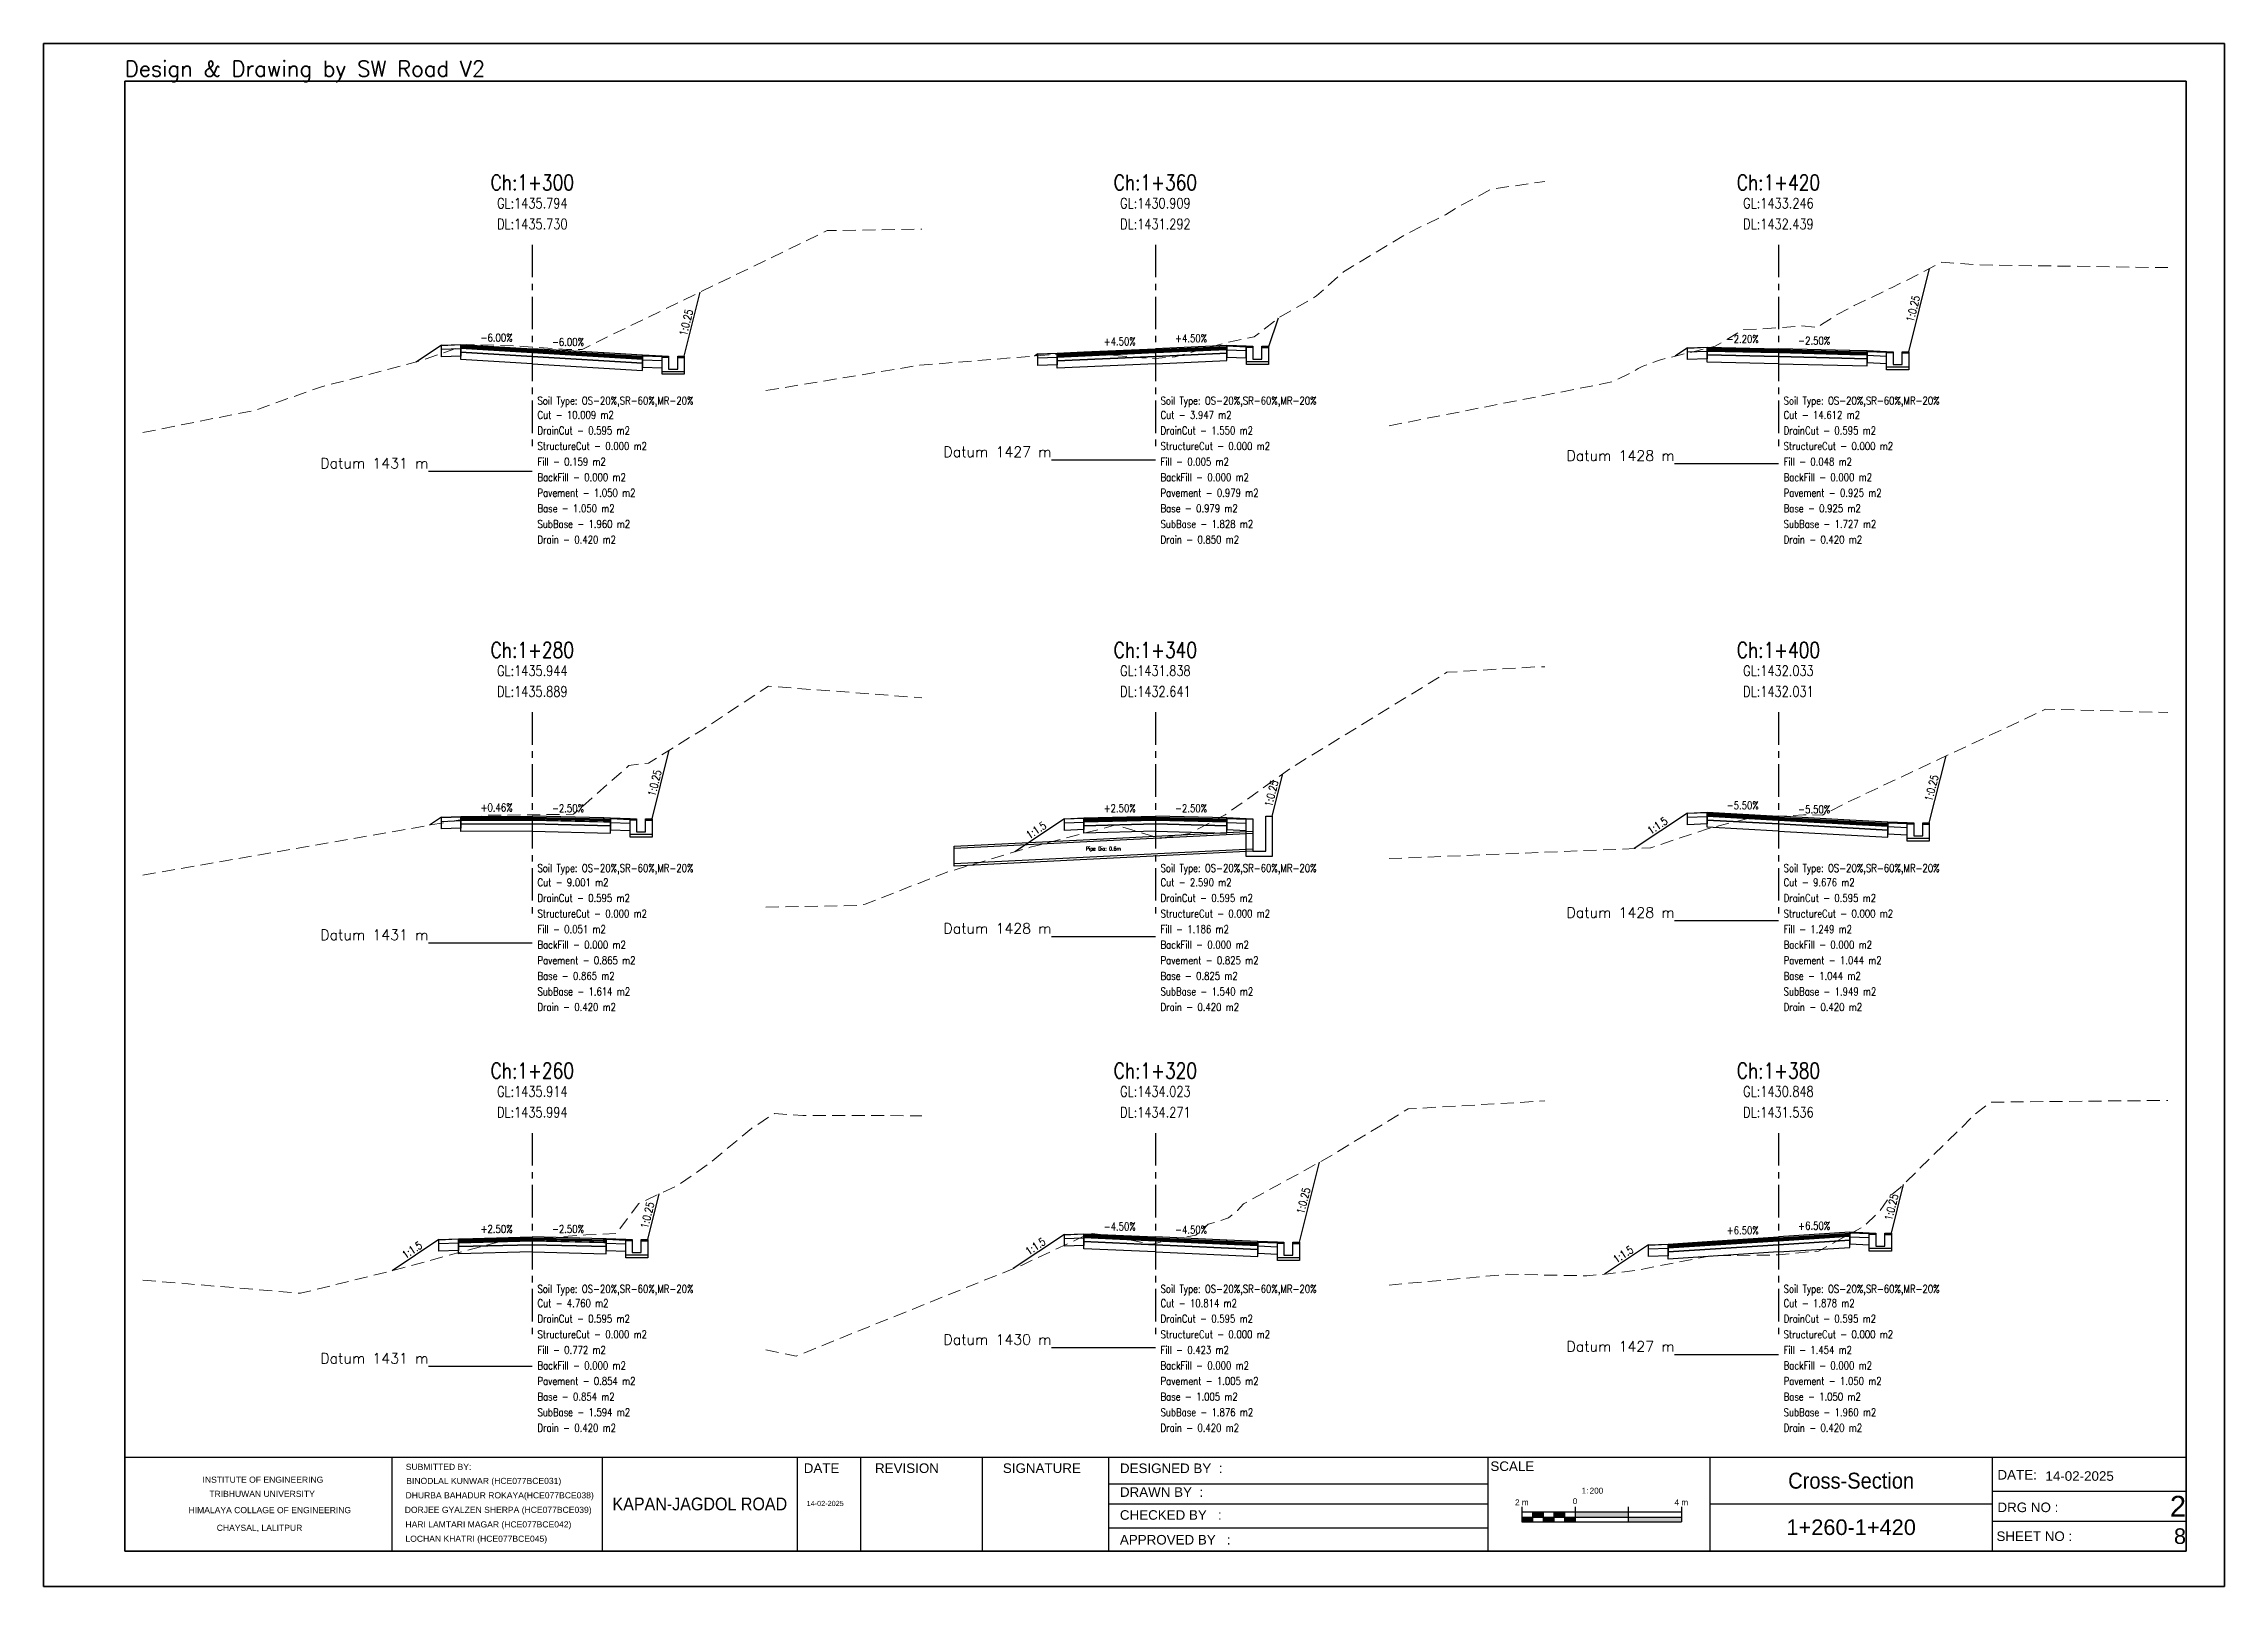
# Model space of a CAD drawing. Extents: x -19 to 1577, y -12 to 48.
# Drawn here: x 737.2 to 821.2, y -11.7 to 47.7 of the extents above; entities that cross this region are included whole.
import ezdxf
from ezdxf.enums import TextEntityAlignment as Align

# ---------------------------------------------------------------- set-up
doc = ezdxf.new("R2010")
doc.units = 0
doc.header["$MEASUREMENT"] = 0
doc.linetypes.add('Center', pattern=[2, 1.25, -0.25, 0.25, -0.25])
doc.linetypes.add('Dashed', pattern=[0.75, 0.5, -0.25])
for name, color, linetype in [('BackFill-Area', 7, 'Continuous'), ('Base', 6, 'Continuous'), ('Base-Area', 7, 'Continuous'), ('Cut-Area', 7, 'Continuous'), ('CutFillLine', 4, 'Continuous'), ('Drain', 3, 'Continuous'), ('Drain-Area', 7, 'Continuous'), ('DrainCut-Area', 7, 'Continuous'), ('ExtraWideningLayers', 7, 'Continuous'), ('Fill-Area', 7, 'Continuous'), ('Frame', 7, 'Continuous'), ('L_CF_Slope', 7, 'Continuous'), ('L_Slope', 7, 'Continuous'), ('Pavement-Area', 7, 'Continuous'), ('PavementLayers', 1, 'Continuous'), ('PipeCulvert', 6, 'Continuous'), ('R_CF_Slope', 7, 'Continuous'), ('R_Slope', 7, 'Continuous'), ('Shoulder', 2, 'Continuous'), ('Soil Type', 7, 'Continuous'), ('StructureCut-Area', 7, 'Continuous'), ('SubBase', 7, 'Continuous'), ('SubBase-Area', 7, 'Continuous')]:
    doc.layers.add(name, color=color, linetype=linetype)
for name, color, linetype, lineweight in [('CenterLine', 5, 'Center', 25), ('ChainageTxt', 7, 'Continuous', 25), ('DatumLabel', 1, 'Continuous', 25), ('DLTxt', 1, 'Continuous', 25), ('GL', 104, 'Dashed', 18), ('GLTxt', 3, 'Continuous', 25)]:
    doc.layers.add(name, color=color, linetype=linetype, lineweight=lineweight)
doc.styles.add('ARIAL', font='arial.ttf')
doc.styles.get("Standard").update_dxf_attribs({"font": 'simplex.shx'})

# ---------------------------------------------------------------- blocks, each defined once
blk = doc.blocks.new('SheetA3-1')
at = {"layer": 'Frame', "color": 6, "linetype": 'Continuous', "lineweight": 35}
for p, q in [((397, 0), (0, 0)), ((0, 0), (0, -283)), ((397, -283), (397, 0)), ((0, -283), (397, -283))]:
    blk.add_line(p, q, dxfattribs=at)
at = {"layer": 'Frame', "linetype": 'Continuous', "lineweight": 30}
for p, q in [((397, -264.94), (0, -264.94)), ((51.51, -282.86), (51.51, -264.94)), ((91.94, -264.94), (91.94, -282.86)), ((129.6, -282.86), (129.6, -264.94)), ((141.75, -282.86), (141.75, -264.94)), ((165.2, -282.86), (165.2, -264.94)), ((189.51, -282.86), (189.51, -264.94)), ((262.53, -264.94), (262.53, -282.86)), ((305.32, -282.86), (305.32, -264.94)), ((359.69, -264.94), (359.69, -282.86)), ((189.51, -270.06), (262.53, -270.06)), ((359.69, -271.47), (397, -271.47)), ((189.51, -273.9), (262.53, -273.9)), ((305.32, -273.9), (359.69, -273.9)), ((189.51, -278.48), (262.53, -278.48)), ((359.69, -277.21), (397, -277.21))]:
    blk.add_line(p, q, dxfattribs=at)
at = {"layer": 'Frame', "color": 7, "linetype": 'Continuous'}
for p, q in [((269.08, -274.49), (269.08, -277.35)), ((299.8, -275.51), (269.08, -275.51)), ((269.08, -276.43), (299.8, -276.43)), ((271.13, -275.51), (271.13, -277.35)), ((273.18, -275.51), (273.18, -277.35)), ((275.23, -275.51), (275.23, -277.35)), ((277.28, -275.51), (277.28, -277.35)), ((279.32, -274.49), (279.32, -277.35)), ((289.56, -274.49), (289.56, -277.35)), ((299.8, -274.49), (299.8, -277.35)), ((269.08, -277.35), (299.8, -277.35))]:
    blk.add_line(p, q, dxfattribs=at)
at = {"layer": 'Frame', "color": 6, "linetype": 'Continuous', "lineweight": 35}
blk.add_lwpolyline([(-15.62, -289.77), (404.38, -289.77), (404.38, 7.23), (-15.62, 7.23)], close=True, dxfattribs=at)
at = {"layer": 'Frame', "color": 7, "linetype": 'Continuous'}
for points in [[(269.08, -276.43), (269.08, -277.35), (271.13, -276.43), (271.13, -277.35)], [(271.13, -275.51), (271.13, -276.43), (273.18, -275.51), (273.18, -276.43)], [(273.18, -276.43), (273.18, -277.35), (275.23, -276.43), (275.23, -277.35)], [(275.23, -276.43), (275.23, -275.51), (277.28, -276.43), (277.28, -275.51)], [(277.28, -276.43), (277.28, -277.35), (279.32, -276.43), (279.32, -277.35)], [(279.32, -276.43), (279.32, -275.51), (289.56, -276.43), (289.56, -275.51)], [(289.56, -276.43), (289.56, -277.35), (299.8, -276.43), (299.8, -277.35)]]:
    blk.add_solid(points, dxfattribs=at)
at = {"color": 1, "style": 'ARIAL'}
for tag, height, p in [('DWGNUM', 4, (397, -274.34)), ('SHEETNUM', 3, (397, -280.11))]:
    blk.add_attdef(tag, text='', height=height, dxfattribs=at).set_placement(p, align=Align.MIDDLE_RIGHT)
at = {"style": 'ARIAL'}
blk.add_attdef('CHRANGE', text='', height=3, dxfattribs=at).set_placement((332.51, -278.38), align=Align.MIDDLE_CENTER)
at = {"layer": 'Frame', "linetype": 'Continuous', "style": 'ARIAL'}
for s, height, p in [('INSTITUTE OF ENGINEERING', 1.1795, (26.62, -269.82)), ('SCALE ', 1.843, (267.6, -267.56))]:
    blk.add_text(s, height=height, dxfattribs=at).set_placement(p, align=Align.CENTER)
for s, height, p in [('SUBMITTED BY:', 1.1795, (54.13, -267.35)), ('DATE', 1.843, (130.78, -267.94)), ('REVISION', 1.843, (144.51, -267.94)), ('SIGNATURE', 1.843, (169.13, -267.94)), ('DESIGNED BY  :', 1.8429, (191.67, -267.96)), ('DHURBA BAHADUR ROKAYA(HCE077BCE038)', 1.1795, (54.09, -272.83)), ('BINODLAL KUNWAR (HCE077BCE031)', 1.1795, (54.23, -270.06)), ('DRAWN BY  :', 1.8429, (191.67, -272.54)), ('DORJEE GYALZEN SHERPA (HCE077BCE039)', 1.1795, (53.94, -275.63)), ('HARI LAMTARI MAGAR (HCE077BCE042)', 1.1795, (54.07, -278.43)), ('14-02-2025', 1, (131.34, -274.31)), ('CHECKED BY   :', 1.8429, (191.67, -276.95)), ('LOCHAN KHATRI (HCE077BCE045)', 1.1795, (54.07, -281.19)), ('APPROVED BY   :', 1.8429, (191.67, -281.72))]:
    blk.add_text(s, height=height, dxfattribs=at).set_placement(p)
at = {"layer": 'Frame', "color": 7, "linetype": 'Continuous', "style": 'ARIAL'}
for s, height, p in [('DATE:', 1.843, (360.68, -269.21)), ('14-02-2025', 1.843, (369.92, -269.45)), ('DRG NO : ', 1.843, (360.68, -275.48)), ('SHEET NO : ', 1.8429, (360.49, -281.04))]:
    blk.add_text(s, height=height, dxfattribs=at).set_placement(p)
at = {"layer": 'Frame', "linetype": 'Continuous', "style": 'ARIAL'}
for s, p in [('TRIBHUWAN UNIVERSITY', (26.46, -271.96)), ('HIMALAYA COLLAGE OF ENGINEERING', (27.95, -275.09)), ('CHAYSAL, LALITPUR', (25.97, -278.6))]:
    blk.add_text(s, height=1.1795, dxfattribs=at).set_placement(p, align=Align.MIDDLE)
at = {"layer": 'Frame', "color": 7, "linetype": 'Continuous', "style": 'ARIAL'}
for s, height, p in [('0', 1.13, (279.32, -273.93)), ('1: ', 1.126, (281.48, -271.89))]:
    blk.add_text(s, height=height, dxfattribs=at).set_placement(p, align=Align.CENTER)
at = {"layer": 'Frame', "linetype": 'Continuous', "lineweight": 30, "style": 'ARIAL', "width": 0.9}
for tag, height, p in [('DWGNAME', 3.07, (332.51, -269.42)), ('KAPAN-JAGDOLROAD', 2.46, (110.77, -273.9))]:
    blk.add_attdef(tag, text='', height=height, dxfattribs=at).set_placement(p, align=Align.MIDDLE_CENTER)
at = {"layer": 'Frame', "color": 7, "linetype": 'Continuous', "style": 'ARIAL'}
blk.add_attdef('HSCALE', (282.14, -271.91), '', height=1.13, dxfattribs=at)
for tag, p in [('V1', (269.08, -274.49)), ('V2', (299.8, -274.49))]:
    blk.add_attdef(tag, text='', height=1.13, dxfattribs=at).set_placement(p, align=Align.BOTTOM_CENTER)

msp = doc.modelspace()

# ---------------------------------------------------------------- linework, layer by layer
at = {"layer": 'Base'}
for points in [[(756, 35.85), (756, 35.7), (753.25, 35.865), (753.25, 35.865), (753.25, 36.015), (756, 35.85)], [(756, 35.85), (756, 35.7), (760.25, 35.445), (760.25, 35.445), (760.25, 35.595), (756, 35.85)], [(780, 35.85), (780, 35.7), (776.223, 35.53), (776.223, 35.53), (776.223, 35.68), (780, 35.85)], [(780, 35.85), (780, 35.7), (782.75, 35.824), (782.75, 35.824), (782.75, 35.974), (780, 35.85)], [(804, 35.85), (804, 35.7), (801.25, 35.76), (801.25, 35.76), (801.25, 35.91), (804, 35.85)], [(804, 35.85), (804, 35.7), (807.418, 35.615), (807.418, 35.615), (807.418, 35.765), (804, 35.85)], [(756, 17.85), (756, 17.7), (753.25, 17.687), (753.25, 17.687), (753.25, 17.837), (756, 17.85)], [(756, 17.85), (756, 17.7), (759.015, 17.625), (759.015, 17.625), (759.015, 17.775), (756, 17.85)], [(780, 17.85), (780, 17.7), (777.25, 17.631), (777.25, 17.631), (777.25, 17.781), (780, 17.85)], [(780, 17.85), (780, 17.7), (782.75, 17.631), (782.75, 17.631), (782.75, 17.781), (780, 17.85)], [(804, 17.85), (804, 17.7), (801.25, 17.851), (801.25, 17.851), (801.25, 18.001), (804, 17.85)], [(804, 17.85), (804, 17.7), (808.209, 17.468), (808.209, 17.468), (808.209, 17.618), (804, 17.85)], [(780, 1.65), (780, 1.5), (777.25, 1.624), (777.25, 1.624), (777.25, 1.774), (780, 1.65)], [(804, 1.65), (804, 1.5), (806.75, 1.679), (806.75, 1.679), (806.75, 1.829), (804, 1.65)], [(756, 1.65), (756, 1.5), (753.153, 1.429), (753.153, 1.429), (753.153, 1.579), (756, 1.65)], [(756, 1.65), (756, 1.5), (758.847, 1.429), (758.847, 1.429), (758.847, 1.579), (756, 1.65)], [(780, 1.65), (780, 1.5), (783.95, 1.322), (783.95, 1.322), (783.95, 1.472), (780, 1.65)], [(804, 1.65), (804, 1.5), (799.75, 1.224), (799.75, 1.224), (799.75, 1.374), (804, 1.65)]]:
    msp.add_lwpolyline(points, dxfattribs=at)
at = {"layer": 'CenterLine'}
for p, q in [((756, 40), (756, 32)), ((780, 40), (780, 32)), ((804, 40), (804, 32)), ((756, 22), (756, 14)), ((780, 22), (780, 14)), ((804, 22), (804, 14)), ((756, 5.8), (756, -2.2)), ((780, 5.8), (780, -2.2)), ((804, 5.8), (804, -2.2))]:
    msp.add_line(p, q, dxfattribs=at)
at = {"layer": 'CutFillLine'}
for points in [[(809.018, 35.885), (809.818, 39.084)], [(761.85, 35.715), (762.466, 38.18)], [(784.354, 36.047), (784.747, 37.184)], [(752.5, 36.135), (751.525, 35.485)], [(775.473, 35.8), (775.348, 35.717)], [(800.5, 36.03), (800.021, 35.711)], [(760.615, 17.895), (761.277, 20.542)], [(809.809, 17.738), (810.454, 20.318)], [(784.5, 18.001), (784.907, 19.628)], [(752.5, 17.957), (752.046, 17.655)], [(776.5, 17.901), (774.582, 16.623)], [(800.5, 18.121), (798.446, 16.752)], [(785.55, 1.592), (786.322, 4.681)], [(760.447, 1.699), (760.886, 3.453)], [(808.35, 1.949), (808.819, 3.823)], [(752.403, 1.699), (750.602, 0.498)], [(776.5, 1.894), (774.528, 0.579)], [(799, 1.494), (797.305, 0.364)]]:
    msp.add_lwpolyline(points, dxfattribs=at)
at = {"layer": 'DatumLabel'}
for p, q in [((756, 31.27), (752, 31.27)), ((780, 31.708), (776, 31.708)), ((804, 31.561), (800, 31.561)), ((804, 13.969), (800, 13.969)), ((756, 13.111), (752, 13.111)), ((780, 13.359), (776, 13.359)), ((780, -2.471), (776, -2.471)), ((756, -3.194), (752, -3.194)), ((804, -2.736), (800, -2.736))]:
    msp.add_line(p, q, dxfattribs=at)
at = {"layer": 'Drain'}
for points in [[(761, 35.715), (761.25, 35.715), (761.25, 35.665), (761.25, 35.215), (761.6, 35.215), (761.6, 35.665), (761.6, 35.715), (761.85, 35.715), (761.85, 35.665), (761.85, 35.215), (761.85, 35.115), (761.85, 35.015), (761, 35.015), (761, 35.115), (761, 35.215), (761, 35.665), (761, 35.715)], [(761.25, 35.665), (761, 35.665)], [(761.6, 35.665), (761.85, 35.665)], [(783.504, 36.097), (783.754, 36.097), (783.754, 36.047), (783.754, 35.597), (784.104, 35.597), (784.104, 36.047), (784.104, 36.097), (784.354, 36.097), (784.354, 36.047), (784.354, 35.597), (784.354, 35.497), (784.354, 35.397), (783.504, 35.397), (783.504, 35.497), (783.504, 35.597), (783.504, 36.047), (783.504, 36.097)], [(783.754, 36.047), (783.504, 36.047)], [(784.354, 35.497), (783.504, 35.497)], [(784.104, 36.047), (784.354, 36.047)], [(808.168, 35.885), (808.418, 35.885), (808.418, 35.835), (808.418, 35.385), (808.768, 35.385), (808.768, 35.835), (808.768, 35.885), (809.018, 35.885), (809.018, 35.835), (809.018, 35.385), (809.018, 35.285), (809.018, 35.185), (808.168, 35.185), (808.168, 35.285), (808.168, 35.385), (808.168, 35.835), (808.168, 35.885)], [(808.418, 35.835), (808.168, 35.835)], [(809.018, 35.285), (808.168, 35.285)], [(808.768, 35.835), (809.018, 35.835)], [(761.85, 35.115), (761, 35.115)], [(759.765, 17.895), (760.015, 17.895), (760.015, 17.845), (760.015, 17.395), (760.365, 17.395), (760.365, 17.845), (760.365, 17.895), (760.615, 17.895), (760.615, 17.845), (760.615, 17.395), (760.615, 17.295), (760.615, 17.195), (759.765, 17.195), (759.765, 17.295), (759.765, 17.395), (759.765, 17.845), (759.765, 17.895)], [(760.015, 17.845), (759.765, 17.845)], [(760.365, 17.845), (760.615, 17.845)], [(783.5, 17.901), (783.75, 17.901), (783.75, 17.851), (783.75, 16.651), (784.25, 16.651), (784.25, 17.951), (784.25, 18.001), (784.5, 18.001), (784.5, 17.951), (784.5, 16.651), (784.5, 16.551), (784.5, 16.451), (783.5, 16.451), (783.5, 16.551), (783.5, 16.651), (783.5, 17.851), (783.5, 17.901)], [(808.959, 17.738), (809.209, 17.738), (809.209, 17.688), (809.209, 17.238), (809.559, 17.238), (809.559, 17.688), (809.559, 17.738), (809.809, 17.738), (809.809, 17.688), (809.809, 17.238), (809.809, 17.138), (809.809, 17.038), (808.959, 17.038), (808.959, 17.138), (808.959, 17.238), (808.959, 17.688), (808.959, 17.738)], [(809.209, 17.688), (808.959, 17.688)], [(809.559, 17.688), (809.809, 17.688)], [(760.615, 17.295), (759.765, 17.295)], [(809.809, 17.138), (808.959, 17.138)], [(759.597, 1.699), (759.847, 1.699), (759.847, 1.649), (759.847, 1.199), (760.197, 1.199), (760.197, 1.649), (760.197, 1.699), (760.447, 1.699), (760.447, 1.649), (760.447, 1.199), (760.447, 1.099), (760.447, 0.999), (759.597, 0.999), (759.597, 1.099), (759.597, 1.199), (759.597, 1.649), (759.597, 1.699)], [(807.5, 1.949), (807.75, 1.949), (807.75, 1.899), (807.75, 1.449), (808.1, 1.449), (808.1, 1.899), (808.1, 1.949), (808.35, 1.949), (808.35, 1.899), (808.35, 1.449), (808.35, 1.349), (808.35, 1.249), (807.5, 1.249), (807.5, 1.349), (807.5, 1.449), (807.5, 1.899), (807.5, 1.949)], [(807.75, 1.899), (807.5, 1.899)], [(808.1, 1.899), (808.35, 1.899)], [(759.847, 1.649), (759.597, 1.649)], [(760.447, 1.099), (759.597, 1.099)], [(760.197, 1.649), (760.447, 1.649)], [(784.7, 1.592), (784.95, 1.592), (784.95, 1.542), (784.95, 1.092), (785.3, 1.092), (785.3, 1.542), (785.3, 1.592), (785.55, 1.592), (785.55, 1.542), (785.55, 1.092), (785.55, 0.992), (785.55, 0.892), (784.7, 0.892), (784.7, 0.992), (784.7, 1.092), (784.7, 1.542), (784.7, 1.592)], [(784.95, 1.542), (784.7, 1.542)], [(785.55, 0.992), (784.7, 0.992)], [(785.3, 1.542), (785.55, 1.542)], [(808.35, 1.349), (807.5, 1.349)]]:
    msp.add_lwpolyline(points, dxfattribs=at)
at = {"layer": 'ExtraWideningLayers'}
for points in [[(758.75, 35.835), (758.75, 35.785), (760.25, 35.695), (760.25, 35.695), (760.25, 35.745), (758.75, 35.835)], [(758.75, 35.785), (758.75, 35.735), (760.25, 35.645), (760.25, 35.645), (760.25, 35.695), (758.75, 35.785)], [(758.75, 35.735), (758.75, 35.685), (760.25, 35.595), (760.25, 35.595), (760.25, 35.645), (758.75, 35.735)], [(777.25, 35.876), (777.25, 35.826), (776.223, 35.78), (776.223, 35.78), (776.223, 35.83), (777.25, 35.876)], [(777.25, 35.826), (777.25, 35.776), (776.223, 35.73), (776.223, 35.73), (776.223, 35.78), (777.25, 35.826)], [(777.25, 35.776), (777.25, 35.726), (776.223, 35.68), (776.223, 35.68), (776.223, 35.73), (777.25, 35.776)], [(806.75, 35.931), (806.75, 35.881), (807.418, 35.865), (807.418, 35.865), (807.418, 35.915), (806.75, 35.931)], [(806.75, 35.881), (806.75, 35.831), (807.418, 35.815), (807.418, 35.815), (807.418, 35.865), (806.75, 35.881)], [(806.75, 35.831), (806.75, 35.781), (807.418, 35.765), (807.418, 35.765), (807.418, 35.815), (806.75, 35.831)], [(758.75, 17.931), (758.75, 17.881), (759.015, 17.875), (759.015, 17.875), (759.015, 17.925), (758.75, 17.931)], [(758.75, 17.881), (758.75, 17.831), (759.015, 17.825), (759.015, 17.825), (759.015, 17.875), (758.75, 17.881)], [(758.75, 17.831), (758.75, 17.781), (759.015, 17.775), (759.015, 17.775), (759.015, 17.825), (758.75, 17.831)], [(806.75, 17.849), (806.75, 17.799), (808.209, 17.718), (808.209, 17.718), (808.209, 17.768), (806.75, 17.849)], [(806.75, 17.799), (806.75, 17.749), (808.209, 17.668), (808.209, 17.668), (808.209, 17.718), (806.75, 17.799)], [(806.75, 17.749), (806.75, 17.699), (808.209, 17.618), (808.209, 17.618), (808.209, 17.668), (806.75, 17.749)], [(753.25, 1.731), (753.25, 1.681), (753.153, 1.679), (753.153, 1.679), (753.153, 1.729), (753.25, 1.731)], [(753.25, 1.681), (753.25, 1.631), (753.153, 1.629), (753.153, 1.629), (753.153, 1.679), (753.25, 1.681)], [(758.75, 1.731), (758.75, 1.681), (758.847, 1.679), (758.847, 1.679), (758.847, 1.729), (758.75, 1.731)], [(758.75, 1.681), (758.75, 1.631), (758.847, 1.629), (758.847, 1.629), (758.847, 1.679), (758.75, 1.681)], [(753.25, 1.631), (753.25, 1.581), (753.153, 1.579), (753.153, 1.579), (753.153, 1.629), (753.25, 1.631)], [(758.75, 1.631), (758.75, 1.581), (758.847, 1.579), (758.847, 1.579), (758.847, 1.629), (758.75, 1.631)], [(782.75, 1.676), (782.75, 1.626), (783.95, 1.572), (783.95, 1.572), (783.95, 1.622), (782.75, 1.676)], [(782.75, 1.626), (782.75, 1.576), (783.95, 1.522), (783.95, 1.522), (783.95, 1.572), (782.75, 1.626)], [(782.75, 1.576), (782.75, 1.526), (783.95, 1.472), (783.95, 1.472), (783.95, 1.522), (782.75, 1.576)], [(801.25, 1.621), (801.25, 1.571), (799.75, 1.474), (799.75, 1.474), (799.75, 1.524), (801.25, 1.621)], [(801.25, 1.571), (801.25, 1.521), (799.75, 1.424), (799.75, 1.424), (799.75, 1.474), (801.25, 1.571)], [(801.25, 1.521), (801.25, 1.471), (799.75, 1.374), (799.75, 1.374), (799.75, 1.424), (801.25, 1.521)]]:
    msp.add_lwpolyline(points, dxfattribs=at)
at = {"layer": 'GL', "flags": 128}
for points in [[(765, 34.39), (770.926, 35.364), (776.41, 35.802), (777.357, 35.818), (777.358, 35.818), (779.71, 35.627), (779.965, 35.614), (780, 35.618), (780.757, 35.691), (782.799, 36.253), (783.809, 36.452), (784.805, 37.229), (786.208, 38.03), (787.242, 38.959), (789.759, 40.464), (791.171, 41.154), (791.584, 41.411), (792.922, 42.14), (795, 42.438)], [(741, 32.771), (745.302, 33.626), (747.876, 34.531), (751.647, 35.517), (753.476, 36.162), (755.387, 36.109), (756, 36.064), (757.315, 35.967), (757.918, 35.964), (758.945, 36.478), (767.36, 40.545), (771, 40.604)], [(789, 33.031), (797.627, 34.726), (798.463, 35.155), (798.595, 35.236), (798.721, 35.297), (798.835, 35.347), (799.423, 35.563), (801.564, 36.094), (802.661, 36.745), (803.269, 36.753), (804, 36.807), (804.905, 36.874), (805.405, 36.83), (805.456, 36.799), (805.663, 36.936), (806.291, 37.328), (806.921, 37.663), (808.359, 38.348), (808.961, 38.641), (810.296, 39.332), (811.66, 39.225), (819, 39.122)], [(765, 14.494), (768.546, 14.561), (768.823, 14.612), (770.872, 15.414), (772.052, 15.867), (775.181, 16.802), (777.947, 17.521), (778.473, 17.663), (778.49, 17.659), (778.507, 17.655), (778.623, 17.619), (780, 17.196), (780.189, 17.138), (780.383, 17.174), (781.316, 17.338), (782.689, 18.051), (785.228, 19.857), (791.232, 23.539), (794.772, 23.756), (795, 23.749)], [(741, 15.727), (754.185, 18.028), (754.234, 18.033), (754.253, 18.032), (754.273, 18.033), (756, 18.054), (757.591, 18.075), (759.724, 19.951), (760.473, 20.045), (762.59, 21.355), (765.098, 23.006), (771, 22.559)], [(789, 16.367), (799.075, 16.778), (799.084, 16.778), (799.161, 16.809), (801.264, 17.515), (803.039, 17.966), (803.733, 17.99), (804, 18.002), (804.962, 18.048), (805.694, 18.045), (806.618, 18.517), (814.292, 22.12), (819, 21.994)], [(765, -2.546), (766.164, -2.786), (774.844, 0.706), (777.335, 1.873), (777.425, 1.879), (777.567, 1.932), (777.984, 1.886), (779.868, 1.515), (780, 1.552), (780.404, 1.666), (781.56, 1.862), (782.037, 2.286), (782.504, 2.424), (782.813, 2.532), (783.166, 2.814), (783.4, 3.076), (785.882, 4.433), (786.853, 4.979), (789.737, 6.729), (795, 7.036)], [(789, -0.054), (793.547, 0.36), (796.617, 0.302), (797.442, 0.376), (798.602, 0.53), (801.39, 1.07), (801.428, 1.079), (801.465, 1.091), (801.553, 1.087), (803.415, 1.095), (803.941, 1.107), (804, 1.113), (805.538, 1.257), (807.258, 2.188), (807.87, 2.754), (808.343, 3.419), (808.696, 3.703), (811.59, 6.539), (812.182, 6.989), (819, 7.057)], [(741, 0.139), (747.077, -0.368), (750.565, 0.488), (754.801, 1.638), (754.993, 1.642), (756, 1.72), (758.068, 1.879), (759.236, 1.934), (760.101, 3.089), (761.635, 3.8), (762.891, 4.683), (764.442, 5.973), (765.327, 6.555), (766.426, 6.472), (771, 6.468)]]:
    msp.add_lwpolyline(points, dxfattribs=at)
at = {"layer": 'PavementLayers'}
for points in [[(756, 36), (756, 35.95), (753.25, 36.115), (753.25, 36.115), (753.25, 36.165), (756, 36)], [(780, 36), (780, 35.95), (782.75, 36.074), (782.75, 36.074), (782.75, 36.124), (780, 36)], [(756, 35.95), (756, 35.9), (753.25, 36.065), (753.25, 36.065), (753.25, 36.115), (756, 35.95)], [(756, 35.9), (756, 35.85), (753.25, 36.015), (753.25, 36.015), (753.25, 36.065), (756, 35.9)], [(756, 36), (756, 35.95), (758.75, 35.785), (758.75, 35.785), (758.75, 35.835), (756, 36)], [(756, 35.95), (756, 35.9), (758.75, 35.735), (758.75, 35.735), (758.75, 35.785), (756, 35.95)], [(756, 35.9), (756, 35.85), (758.75, 35.685), (758.75, 35.685), (758.75, 35.735), (756, 35.9)], [(780, 36), (780, 35.95), (777.25, 35.826), (777.25, 35.826), (777.25, 35.876), (780, 36)], [(780, 35.95), (780, 35.9), (777.25, 35.776), (777.25, 35.776), (777.25, 35.826), (780, 35.95)], [(780, 35.9), (780, 35.85), (777.25, 35.726), (777.25, 35.726), (777.25, 35.776), (780, 35.9)], [(780, 35.95), (780, 35.9), (782.75, 36.024), (782.75, 36.024), (782.75, 36.074), (780, 35.95)], [(780, 35.9), (780, 35.85), (782.75, 35.974), (782.75, 35.974), (782.75, 36.024), (780, 35.9)], [(804, 36), (804, 35.95), (801.25, 36.01), (801.25, 36.01), (801.25, 36.06), (804, 36)], [(804, 35.95), (804, 35.9), (801.25, 35.96), (801.25, 35.96), (801.25, 36.01), (804, 35.95)], [(804, 35.9), (804, 35.85), (801.25, 35.91), (801.25, 35.91), (801.25, 35.96), (804, 35.9)], [(804, 36), (804, 35.95), (806.75, 35.881), (806.75, 35.881), (806.75, 35.931), (804, 36)], [(804, 35.95), (804, 35.9), (806.75, 35.831), (806.75, 35.831), (806.75, 35.881), (804, 35.95)], [(804, 35.9), (804, 35.85), (806.75, 35.781), (806.75, 35.781), (806.75, 35.831), (804, 35.9)], [(756, 18), (756, 17.95), (753.25, 17.937), (753.25, 17.937), (753.25, 17.987), (756, 18)], [(756, 17.95), (756, 17.9), (753.25, 17.887), (753.25, 17.887), (753.25, 17.937), (756, 17.95)], [(756, 17.9), (756, 17.85), (753.25, 17.837), (753.25, 17.837), (753.25, 17.887), (756, 17.9)], [(756, 18), (756, 17.95), (758.75, 17.881), (758.75, 17.881), (758.75, 17.931), (756, 18)], [(756, 17.95), (756, 17.9), (758.75, 17.831), (758.75, 17.831), (758.75, 17.881), (756, 17.95)], [(756, 17.9), (756, 17.85), (758.75, 17.781), (758.75, 17.781), (758.75, 17.831), (756, 17.9)], [(780, 18), (780, 17.95), (777.25, 17.881), (777.25, 17.881), (777.25, 17.931), (780, 18)], [(780, 17.95), (780, 17.9), (777.25, 17.831), (777.25, 17.831), (777.25, 17.881), (780, 17.95)], [(780, 17.9), (780, 17.85), (777.25, 17.781), (777.25, 17.781), (777.25, 17.831), (780, 17.9)], [(780, 18), (780, 17.95), (782.75, 17.881), (782.75, 17.881), (782.75, 17.931), (780, 18)], [(780, 17.95), (780, 17.9), (782.75, 17.831), (782.75, 17.831), (782.75, 17.881), (780, 17.95)], [(780, 17.9), (780, 17.85), (782.75, 17.781), (782.75, 17.781), (782.75, 17.831), (780, 17.9)], [(804, 18), (804, 17.95), (801.25, 18.101), (801.25, 18.101), (801.25, 18.151), (804, 18)], [(804, 17.95), (804, 17.9), (801.25, 18.051), (801.25, 18.051), (801.25, 18.101), (804, 17.95)], [(804, 17.9), (804, 17.85), (801.25, 18.001), (801.25, 18.001), (801.25, 18.051), (804, 17.9)], [(804, 18), (804, 17.95), (806.75, 17.799), (806.75, 17.799), (806.75, 17.849), (804, 18)], [(804, 17.95), (804, 17.9), (806.75, 17.749), (806.75, 17.749), (806.75, 17.799), (804, 17.95)], [(804, 17.9), (804, 17.85), (806.75, 17.699), (806.75, 17.699), (806.75, 17.749), (804, 17.9)], [(756, 1.8), (756, 1.75), (753.25, 1.681), (753.25, 1.681), (753.25, 1.731), (756, 1.8)], [(756, 1.75), (756, 1.7), (753.25, 1.631), (753.25, 1.631), (753.25, 1.681), (756, 1.75)], [(756, 1.7), (756, 1.65), (753.25, 1.581), (753.25, 1.581), (753.25, 1.631), (756, 1.7)], [(756, 1.8), (756, 1.75), (758.75, 1.681), (758.75, 1.681), (758.75, 1.731), (756, 1.8)], [(756, 1.75), (756, 1.7), (758.75, 1.631), (758.75, 1.631), (758.75, 1.681), (756, 1.75)], [(756, 1.7), (756, 1.65), (758.75, 1.581), (758.75, 1.581), (758.75, 1.631), (756, 1.7)], [(780, 1.8), (780, 1.75), (777.25, 1.874), (777.25, 1.874), (777.25, 1.924), (780, 1.8)], [(780, 1.75), (780, 1.7), (777.25, 1.824), (777.25, 1.824), (777.25, 1.874), (780, 1.75)], [(780, 1.7), (780, 1.65), (777.25, 1.774), (777.25, 1.774), (777.25, 1.824), (780, 1.7)], [(780, 1.8), (780, 1.75), (782.75, 1.626), (782.75, 1.626), (782.75, 1.676), (780, 1.8)], [(780, 1.75), (780, 1.7), (782.75, 1.576), (782.75, 1.576), (782.75, 1.626), (780, 1.75)], [(780, 1.7), (780, 1.65), (782.75, 1.526), (782.75, 1.526), (782.75, 1.576), (780, 1.7)], [(804, 1.8), (804, 1.75), (801.25, 1.571), (801.25, 1.571), (801.25, 1.621), (804, 1.8)], [(804, 1.75), (804, 1.7), (801.25, 1.521), (801.25, 1.521), (801.25, 1.571), (804, 1.75)], [(804, 1.7), (804, 1.65), (801.25, 1.471), (801.25, 1.471), (801.25, 1.521), (804, 1.7)], [(804, 1.8), (804, 1.75), (806.75, 1.929), (806.75, 1.929), (806.75, 1.979), (804, 1.8)], [(804, 1.75), (804, 1.7), (806.75, 1.879), (806.75, 1.879), (806.75, 1.929), (804, 1.75)], [(804, 1.7), (804, 1.65), (806.75, 1.829), (806.75, 1.829), (806.75, 1.879), (804, 1.7)]]:
    msp.add_lwpolyline(points, dxfattribs=at)
at = {"layer": 'PipeCulvert'}
for points in [[(778, 17.134), (783.75, 17.421), (783.75, 17.336), (783.75, 16.736), (783.75, 16.651), (772.25, 16.076), (772.25, 16.161), (772.25, 16.761), (772.25, 16.846), (778, 17.134)], [(783.75, 17.336), (772.25, 16.761)], [(783.75, 16.736), (772.25, 16.161)]]:
    msp.add_lwpolyline(points, dxfattribs=at)
at = {"layer": 'Shoulder'}
for p, q in [((753.25, 36.145), (752.5, 36.115)), ((753.25, 35.995), (752.5, 35.965)), ((760.25, 35.725), (761, 35.695)), ((760.25, 35.575), (761, 35.545)), ((776.223, 35.81), (775.473, 35.78)), ((776.223, 35.66), (775.473, 35.63)), ((782.75, 36.104), (783.5, 36.074)), ((782.75, 35.954), (783.5, 35.924)), ((801.25, 36.04), (800.5, 36.01)), ((801.25, 35.89), (800.5, 35.86)), ((807.418, 35.895), (808.168, 35.865)), ((807.418, 35.745), (808.168, 35.715)), ((753.25, 17.967), (752.5, 17.937)), ((753.25, 17.817), (752.5, 17.787)), ((759.015, 17.905), (759.765, 17.875)), ((759.015, 17.755), (759.765, 17.725)), ((777.25, 17.911), (776.5, 17.881)), ((777.25, 17.761), (776.5, 17.731)), ((782.75, 17.911), (783.5, 17.881)), ((782.75, 17.761), (783.5, 17.731)), ((801.25, 18.131), (800.5, 18.101)), ((801.25, 17.981), (800.5, 17.951)), ((808.209, 17.748), (808.959, 17.718)), ((808.209, 17.598), (808.959, 17.568)), ((753.153, 1.709), (752.403, 1.679)), ((758.847, 1.709), (759.597, 1.679)), ((777.25, 1.904), (776.5, 1.874)), ((777.25, 1.754), (776.5, 1.724)), ((806.75, 1.959), (807.5, 1.929)), ((806.75, 1.809), (807.5, 1.779)), ((753.153, 1.559), (752.403, 1.529)), ((758.847, 1.559), (759.597, 1.529)), ((783.95, 1.602), (784.7, 1.572)), ((783.95, 1.452), (784.7, 1.422)), ((799.75, 1.504), (799, 1.474)), ((799.75, 1.354), (799, 1.324))]:
    msp.add_line(p, q, dxfattribs=at)
for points in [[(753.25, 36.165), (753.25, 36.145), (753.25, 35.995), (753.25, 35.715), (752.5, 35.685), (752.5, 35.965), (752.5, 36.115), (752.5, 36.135), (753.25, 36.165)], [(782.75, 36.124), (782.75, 36.104), (782.75, 35.954), (782.75, 35.674), (783.5, 35.644), (783.5, 35.924), (783.5, 36.074), (783.5, 36.094), (782.75, 36.124)], [(760.25, 35.745), (760.25, 35.725), (760.25, 35.575), (760.25, 35.295), (761, 35.265), (761, 35.545), (761, 35.695), (761, 35.715), (760.25, 35.745)], [(776.223, 35.83), (776.223, 35.81), (776.223, 35.66), (776.223, 35.38), (775.473, 35.35), (775.473, 35.63), (775.473, 35.78), (775.473, 35.8), (776.223, 35.83)], [(801.25, 36.06), (801.25, 36.04), (801.25, 35.89), (801.25, 35.61), (800.5, 35.58), (800.5, 35.86), (800.5, 36.01), (800.5, 36.03), (801.25, 36.06)], [(807.418, 35.915), (807.418, 35.895), (807.418, 35.745), (807.418, 35.465), (808.168, 35.435), (808.168, 35.715), (808.168, 35.865), (808.168, 35.885), (807.418, 35.915)], [(753.25, 17.987), (753.25, 17.967), (753.25, 17.817), (753.25, 17.537), (752.5, 17.507), (752.5, 17.787), (752.5, 17.937), (752.5, 17.957), (753.25, 17.987)], [(759.015, 17.925), (759.015, 17.905), (759.015, 17.755), (759.015, 17.475), (759.765, 17.445), (759.765, 17.725), (759.765, 17.875), (759.765, 17.895), (759.015, 17.925)], [(777.25, 17.931), (777.25, 17.911), (777.25, 17.761), (777.25, 17.481), (776.5, 17.451), (776.5, 17.731), (776.5, 17.881), (776.5, 17.901), (777.25, 17.931)], [(782.75, 17.931), (782.75, 17.911), (782.75, 17.761), (782.75, 17.481), (783.5, 17.451), (783.5, 17.731), (783.5, 17.881), (783.5, 17.901), (782.75, 17.931)], [(801.25, 18.151), (801.25, 18.131), (801.25, 17.981), (801.25, 17.701), (800.5, 17.671), (800.5, 17.951), (800.5, 18.101), (800.5, 18.121), (801.25, 18.151)], [(808.209, 17.768), (808.209, 17.748), (808.209, 17.598), (808.209, 17.318), (808.959, 17.288), (808.959, 17.568), (808.959, 17.718), (808.959, 17.738), (808.209, 17.768)], [(753.153, 1.729), (753.153, 1.709), (753.153, 1.559), (753.153, 1.279), (752.403, 1.249), (752.403, 1.529), (752.403, 1.679), (752.403, 1.699), (753.153, 1.729)], [(758.847, 1.729), (758.847, 1.709), (758.847, 1.559), (758.847, 1.279), (759.597, 1.249), (759.597, 1.529), (759.597, 1.679), (759.597, 1.699), (758.847, 1.729)], [(777.25, 1.924), (777.25, 1.904), (777.25, 1.754), (777.25, 1.474), (776.5, 1.444), (776.5, 1.724), (776.5, 1.874), (776.5, 1.894), (777.25, 1.924)], [(806.75, 1.979), (806.75, 1.959), (806.75, 1.809), (806.75, 1.529), (807.5, 1.499), (807.5, 1.779), (807.5, 1.929), (807.5, 1.949), (806.75, 1.979)], [(783.95, 1.622), (783.95, 1.602), (783.95, 1.452), (783.95, 1.172), (784.7, 1.142), (784.7, 1.422), (784.7, 1.572), (784.7, 1.592), (783.95, 1.622)], [(799.75, 1.524), (799.75, 1.504), (799.75, 1.354), (799.75, 1.074), (799, 1.044), (799, 1.324), (799, 1.474), (799, 1.494), (799.75, 1.524)]]:
    msp.add_lwpolyline(points, dxfattribs=at)
at = {"layer": 'SubBase'}
for points in [[(756, 35.7), (756, 35.42), (753.25, 35.585), (753.25, 35.585), (753.25, 35.865), (756, 35.7)], [(756, 35.7), (756, 35.42), (760.25, 35.165), (760.25, 35.165), (760.25, 35.445), (756, 35.7)], [(780, 35.7), (780, 35.42), (776.223, 35.25), (776.223, 35.25), (776.223, 35.53), (780, 35.7)], [(780, 35.7), (780, 35.42), (782.75, 35.544), (782.75, 35.544), (782.75, 35.824), (780, 35.7)], [(804, 35.7), (804, 35.42), (801.25, 35.48), (801.25, 35.48), (801.25, 35.76), (804, 35.7)], [(804, 35.7), (804, 35.42), (807.418, 35.335), (807.418, 35.335), (807.418, 35.615), (804, 35.7)], [(756, 17.7), (756, 17.42), (753.25, 17.407), (753.25, 17.407), (753.25, 17.687), (756, 17.7)], [(756, 17.7), (756, 17.42), (759.015, 17.345), (759.015, 17.345), (759.015, 17.625), (756, 17.7)], [(780, 17.7), (780, 17.42), (777.25, 17.351), (777.25, 17.351), (777.25, 17.631), (780, 17.7)], [(780, 17.7), (780, 17.42), (782.75, 17.351), (782.75, 17.351), (782.75, 17.631), (780, 17.7)], [(804, 17.7), (804, 17.42), (801.25, 17.571), (801.25, 17.571), (801.25, 17.851), (804, 17.7)], [(804, 17.7), (804, 17.42), (808.209, 17.188), (808.209, 17.188), (808.209, 17.468), (804, 17.7)], [(756, 1.5), (756, 1.22), (753.153, 1.149), (753.153, 1.149), (753.153, 1.429), (756, 1.5)], [(756, 1.5), (756, 1.22), (758.847, 1.149), (758.847, 1.149), (758.847, 1.429), (756, 1.5)], [(780, 1.5), (780, 1.22), (777.25, 1.344), (777.25, 1.344), (777.25, 1.624), (780, 1.5)], [(780, 1.5), (780, 1.22), (783.95, 1.042), (783.95, 1.042), (783.95, 1.322), (780, 1.5)], [(804, 1.5), (804, 1.22), (799.75, 0.944), (799.75, 0.944), (799.75, 1.224), (804, 1.5)], [(804, 1.5), (804, 1.22), (806.75, 1.399), (806.75, 1.399), (806.75, 1.679), (804, 1.5)]]:
    msp.add_lwpolyline(points, dxfattribs=at)

# ---------------------------------------------------------------- block references
ref = msp.add_blockref('SheetA3-1', (740.3, 46.3), dxfattribs=dict(xscale=0.200000002980232, yscale=0.200000002980232, zscale=0.200000002980232))
ref.add_attrib('CHRANGE', '1+260-1+420', dxfattribs={"height": 0.6, "style": 'ARIAL'}).set_placement((806.801, -9.377), align=Align.MIDDLE_CENTER)
ref.add_attrib('DWGNUM', '2', dxfattribs={"color": 1, "height": 0.8, "style": 'ARIAL'}).set_placement((819.7, -8.568), align=Align.MIDDLE_RIGHT)
ref.add_attrib('SHEETNUM', '8', dxfattribs={"color": 1, "height": 0.6, "style": 'ARIAL'}).set_placement((819.7, -9.721), align=Align.MIDDLE_RIGHT)
ref.add_attrib('DWGNAME', 'Cross-Section', dxfattribs={"layer": 'Frame', "linetype": 'Continuous', "lineweight": 30, "height": 0.61431, "style": 'ARIAL', "width": 0.9}).set_placement((806.801, -7.585), align=Align.MIDDLE_CENTER)
ref.add_attrib('ROADNAME', 'KAPAN-JAGDOL ROAD', dxfattribs={"layer": 'Frame', "linetype": 'Continuous', "lineweight": 30, "height": 0.49145, "style": 'ARIAL', "width": 0.9}).set_placement((762.453, -8.481), align=Align.MIDDLE_CENTER)
ref.add_attrib('HSCALE', '200', (796.727, -8.083), dxfattribs={"layer": 'Frame', "color": 7, "linetype": 'Continuous', "height": 0.2252, "style": 'ARIAL'})
ref.add_attrib('V1', '2 m', dxfattribs={"layer": 'Frame', "color": 7, "linetype": 'Continuous', "height": 0.2252, "style": 'ARIAL'}).set_placement((794.117, -8.597), align=Align.BOTTOM_CENTER)
ref.add_attrib('V2', '4 m', dxfattribs={"layer": 'Frame', "color": 7, "linetype": 'Continuous', "height": 0.2252, "style": 'ARIAL'}).set_placement((800.26, -8.597), align=Align.BOTTOM_CENTER)

# ---------------------------------------------------------------- texts
msp.add_text('Design & Drawing by SW Road V2', height=0.6).set_placement((740.3, 46.3), align=Align.BOTTOM_LEFT)
at = {"layer": 'BackFill-Area', "width": 0.8}
for p in [(756.2, 31.2), (780.2, 31.2), (804.2, 31.2), (756.2, 13.2), (780.2, 13.2), (804.2, 13.2), (756.2, -3), (780.2, -3), (804.2, -3)]:
    msp.add_text('BackFill - 0.000 m2', height=0.3, dxfattribs=at).set_placement(p, align=Align.TOP_LEFT)
at = {"layer": 'Base-Area', "width": 0.8}
for s, p in [('Base - 1.050 m2', (756.2, 30)), ('Base - 0.979 m2', (780.2, 30)), ('Base - 0.925 m2', (804.2, 30)), ('Base - 0.865 m2', (756.2, 12)), ('Base - 0.825 m2', (780.2, 12)), ('Base - 1.044 m2', (804.2, 12)), ('Base - 0.854 m2', (756.2, -4.2)), ('Base - 1.005 m2', (780.2, -4.2)), ('Base - 1.050 m2', (804.2, -4.2))]:
    msp.add_text(s, height=0.3, dxfattribs=at).set_placement(p, align=Align.TOP_LEFT)
at = {"layer": 'ChainageTxt', "width": 0.8}
for s, p in [('Ch:1+300', (756, 42.4)), ('Ch:1+360', (780, 42.4)), ('Ch:1+420', (804, 42.4)), ('Ch:1+280', (756, 24.4)), ('Ch:1+340', (780, 24.4)), ('Ch:1+400', (804, 24.4)), ('Ch:1+260', (756, 8.2)), ('Ch:1+320', (780, 8.2)), ('Ch:1+380', (804, 8.2))]:
    msp.add_text(s, height=0.6, dxfattribs=at).set_placement(p, align=Align.MIDDLE_CENTER)
at = {"layer": 'Cut-Area', "width": 0.8}
for s, p in [('Cut - 10.009 m2', (756.2, 33.6)), ('Cut - 3.947 m2', (780.2, 33.6)), ('Cut - 14.612 m2', (804.2, 33.6)), ('Cut - 9.001 m2', (756.2, 15.6)), ('Cut - 2.590 m2', (780.2, 15.6)), ('Cut - 9.676 m2', (804.2, 15.6)), ('Cut - 4.760 m2', (756.2, -0.6)), ('Cut - 10.814 m2', (780.2, -0.6)), ('Cut - 1.878 m2', (804.2, -0.6))]:
    msp.add_text(s, height=0.3, dxfattribs=at).set_placement(p, align=Align.TOP_LEFT)
at = {"layer": 'DatumLabel'}
for s, p in [('Datum 1427 m', (776, 31.708)), ('Datum 1428 m', (800, 31.561)), ('Datum 1431 m', (752, 31.27)), ('Datum 1428 m', (800, 13.969)), ('Datum 1431 m', (752, 13.111)), ('Datum 1428 m', (776, 13.359)), ('Datum 1430 m', (776, -2.471)), ('Datum 1427 m', (800, -2.736)), ('Datum 1431 m', (752, -3.194))]:
    msp.add_text(s, height=0.4, dxfattribs=at).set_placement(p, align=Align.BOTTOM_RIGHT)
at = {"layer": 'DLTxt', "width": 0.8}
for s, p in [('DL:1435.730', (756, 40.8)), ('DL:1431.292', (780, 40.8)), ('DL:1432.439', (804, 40.8)), ('DL:1435.889', (756, 22.8)), ('DL:1432.641', (780, 22.8)), ('DL:1432.031', (804, 22.8)), ('DL:1435.994', (756, 6.6)), ('DL:1434.271', (780, 6.6)), ('DL:1431.536', (804, 6.6))]:
    msp.add_text(s, height=0.4, dxfattribs=at).set_placement(p, align=Align.MIDDLE_CENTER)
at = {"layer": 'Drain-Area', "width": 0.8}
for s, p in [('Drain - 0.420 m2', (756.2, 28.8)), ('Drain - 0.850 m2', (780.2, 28.8)), ('Drain - 0.420 m2', (804.2, 28.8)), ('Drain - 0.420 m2', (756.2, 10.8)), ('Drain - 0.420 m2', (780.2, 10.8)), ('Drain - 0.420 m2', (804.2, 10.8)), ('Drain - 0.420 m2', (756.2, -5.4)), ('Drain - 0.420 m2', (780.2, -5.4)), ('Drain - 0.420 m2', (804.2, -5.4))]:
    msp.add_text(s, height=0.3, dxfattribs=at).set_placement(p, align=Align.TOP_LEFT)
at = {"layer": 'DrainCut-Area', "width": 0.8}
for s, p in [('DrainCut - 0.595 m2', (756.2, 33)), ('DrainCut - 1.550 m2', (780.2, 33)), ('DrainCut - 0.595 m2', (804.2, 33)), ('DrainCut - 0.595 m2', (756.2, 15)), ('DrainCut - 0.595 m2', (780.2, 15)), ('DrainCut - 0.595 m2', (804.2, 15)), ('DrainCut - 0.595 m2', (756.2, -1.2)), ('DrainCut - 0.595 m2', (780.2, -1.2)), ('DrainCut - 0.595 m2', (804.2, -1.2))]:
    msp.add_text(s, height=0.3, dxfattribs=at).set_placement(p, align=Align.TOP_LEFT)
at = {"layer": 'Fill-Area', "width": 0.8}
for s, p in [('Fill - 0.159 m2', (756.2, 31.8)), ('Fill - 0.005 m2', (780.2, 31.8)), ('Fill - 0.048 m2', (804.2, 31.8)), ('Fill - 0.051 m2', (756.2, 13.8)), ('Fill - 1.186 m2', (780.2, 13.8)), ('Fill - 1.249 m2', (804.2, 13.8)), ('Fill - 0.772 m2', (756.2, -2.4)), ('Fill - 0.423 m2', (780.2, -2.4)), ('Fill - 1.454 m2', (804.2, -2.4))]:
    msp.add_text(s, height=0.3, dxfattribs=at).set_placement(p, align=Align.TOP_LEFT)
at = {"layer": 'GLTxt', "width": 0.8}
for s, p in [('GL:1435.794', (756, 41.6)), ('GL:1430.909', (780, 41.6)), ('GL:1433.246', (804, 41.6)), ('GL:1435.944', (756, 23.6)), ('GL:1431.838', (780, 23.6)), ('GL:1432.033', (804, 23.6)), ('GL:1435.914', (756, 7.4)), ('GL:1434.023', (780, 7.4)), ('GL:1430.848', (804, 7.4))]:
    msp.add_text(s, height=0.4, dxfattribs=at).set_placement(p, align=Align.MIDDLE_CENTER)
at = {"layer": 'L_CF_Slope', "width": 0.8}
for p in [(775.541, 17.262), (799.473, 17.437), (775.514, 1.237), (751.503, 1.099), (798.152, 0.929)]:
    msp.add_text('1:1.5', height=0.3, rotation=33.69007, dxfattribs=at).set_placement(p, align=Align.BOTTOM_CENTER)
at = {"layer": 'L_Slope', "width": 0.8}
for s, p in [('-6.00%', (754.625, 36.182)), ('+4.50%', (778.625, 36.038)), ('-2.20%', (802.625, 36.13)), ('+0.46%', (754.625, 18.094)), ('-5.50%', (802.625, 18.176)), ('+2.50%', (778.625, 18.066)), ('+2.50%', (754.625, 1.866)), ('-4.50%', (778.625, 1.962)), ('+6.50%', (802.625, 1.811))]:
    msp.add_text(s, height=0.3, dxfattribs=at).set_placement(p, align=Align.BOTTOM_CENTER)
at = {"layer": 'Pavement-Area', "width": 0.8}
for s, p in [('Pavement - 1.050 m2', (756.2, 30.6)), ('Pavement - 0.979 m2', (780.2, 30.6)), ('Pavement - 0.925 m2', (804.2, 30.6)), ('Pavement - 0.865 m2', (756.2, 12.6)), ('Pavement - 0.825 m2', (780.2, 12.6)), ('Pavement - 1.044 m2', (804.2, 12.6)), ('Pavement - 0.854 m2', (756.2, -3.6)), ('Pavement - 1.005 m2', (780.2, -3.6)), ('Pavement - 1.050 m2', (804.2, -3.6))]:
    msp.add_text(s, height=0.3, dxfattribs=at).set_placement(p, align=Align.TOP_LEFT)
at = {"layer": 'PipeCulvert', "width": 0.8}
msp.add_text('Pipe Dia: 0.6m', height=0.15, dxfattribs=at).set_placement((778, 16.749), align=Align.MIDDLE_CENTER)
at = {"layer": 'R_CF_Slope', "width": 0.8}
for p in [(809.418, 37.484), (762.158, 36.948), (760.946, 19.218), (784.703, 18.815), (810.132, 19.028), (785.936, 3.136), (808.584, 2.886), (760.666, 2.576)]:
    msp.add_text('1:0.25', height=0.3, rotation=75.96376, dxfattribs=at).set_placement(p, align=Align.BOTTOM_CENTER)
at = {"layer": 'R_Slope', "width": 0.8}
for s, p in [('-6.00%', (757.375, 36.017)), ('+4.50%', (781.375, 36.162)), ('-2.50%', (805.375, 36.066)), ('-2.50%', (757.375, 18.066)), ('-2.50%', (781.375, 18.066)), ('-5.50%', (805.375, 18.024)), ('-2.50%', (757.375, 1.866)), ('-4.50%', (781.375, 1.838)), ('+6.50%', (805.375, 1.989))]:
    msp.add_text(s, height=0.3, dxfattribs=at).set_placement(p, align=Align.BOTTOM_CENTER)
at = {"layer": 'Soil Type', "width": 0.8}
for p in [(756.2, 34), (780.2, 34), (804.2, 34), (756.2, 16), (780.2, 16), (804.2, 16), (756.2, -0.2), (780.2, -0.2), (804.2, -0.2)]:
    msp.add_text('Soil Type: OS-20%,SR-60%,MR-20%', height=0.3, dxfattribs=at).set_placement(p, align=Align.MIDDLE_LEFT)
at = {"layer": 'StructureCut-Area', "width": 0.8}
for p in [(756.2, 32.4), (780.2, 32.4), (804.2, 32.4), (756.2, 14.4), (780.2, 14.4), (804.2, 14.4), (756.2, -1.8), (780.2, -1.8), (804.2, -1.8)]:
    msp.add_text('StructureCut - 0.000 m2', height=0.3, dxfattribs=at).set_placement(p, align=Align.TOP_LEFT)
at = {"layer": 'SubBase-Area', "width": 0.8}
for s, p in [('SubBase - 1.960 m2', (756.2, 29.4)), ('SubBase - 1.828 m2', (780.2, 29.4)), ('SubBase - 1.727 m2', (804.2, 29.4)), ('SubBase - 1.614 m2', (756.2, 11.4)), ('SubBase - 1.540 m2', (780.2, 11.4)), ('SubBase - 1.949 m2', (804.2, 11.4)), ('SubBase - 1.594 m2', (756.2, -4.8)), ('SubBase - 1.876 m2', (780.2, -4.8)), ('SubBase - 1.960 m2', (804.2, -4.8))]:
    msp.add_text(s, height=0.3, dxfattribs=at).set_placement(p, align=Align.TOP_LEFT)

doc.saveas('drawing.dxf')
